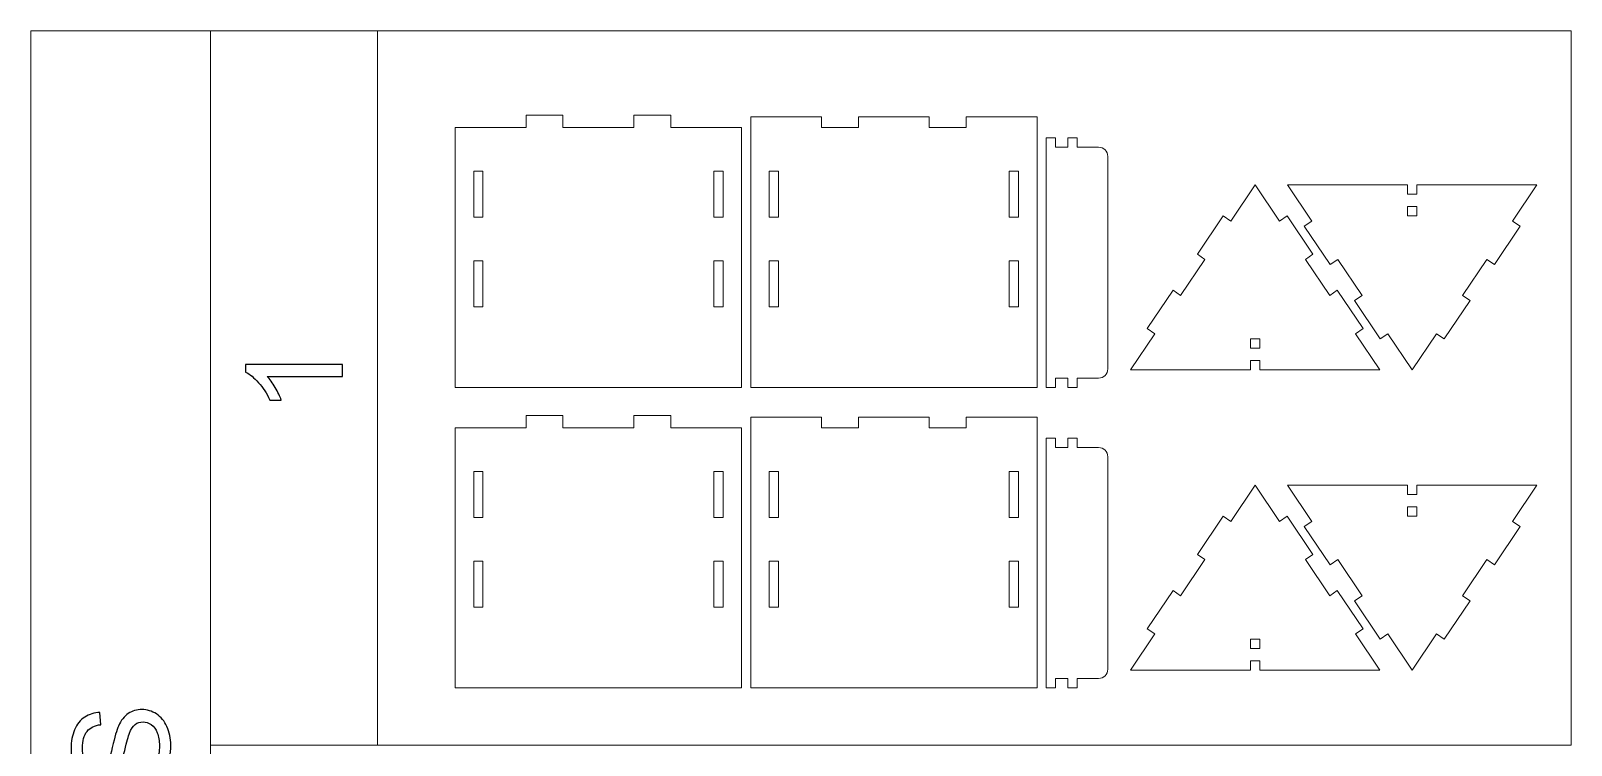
# Model space of a CAD drawing. Header units: millimetres. Extents: x -1108 to 1108, y -396 to 396.
# Drawn here: x -552 to -51, y 14 to 246 of the extents above; entities that cross this region are included whole.
import ezdxf

# ---------------------------------------------------------------- set-up
doc = ezdxf.new("R2010")
doc.units = ezdxf.units.MM
doc.header["$MEASUREMENT"] = 0
doc.layers.add('Camada 1', color=7, linetype='Continuous')

msp = doc.modelspace()

# ---------------------------------------------------------------- linework, layer by layer
at = {"layer": 'Camada 1', "color": 142, "lineweight": 20}
for points in [[(-551.6017, -367.4546), (-493.1805, -367.4546), (-493.1805, 245.5324), (-551.6017, 245.5324), (-551.6017, -367.4546)], [(-493.1804, 13.5458), (-438.9938, 13.5458), (-438.9938, 245.5324), (-493.1804, 245.5324), (-493.1804, 13.5458)], [(-438.9938, 13.5458), (-51.2204, 13.5458), (-51.2204, 245.5324), (-438.9938, 245.5324), (-438.9938, 13.5458)]]:
    msp.add_lwpolyline(points, close=True, dxfattribs=at)
at = {"layer": 'Camada 1', "color": 250, "lineweight": 20}
for points, knots in [([(-413.7377, 129.7375), (-413.7377, 129.7375), (-320.7377, 129.7375), (-320.7377, 129.7375), (-320.7377, 129.7375), (-320.7377, 129.7375), (-320.7377, 214.1271), (-320.7377, 214.1271), (-320.7377, 214.1271), (-320.7377, 214.1271), (-343.7377, 214.1271), (-343.7377, 214.1271), (-343.7377, 214.1271), (-343.7377, 214.1271), (-343.7377, 218.1271), (-343.7377, 218.1271), (-343.7377, 218.1271), (-343.7377, 218.1271), (-355.7377, 218.1271), (-355.7377, 218.1271), (-355.7377, 218.1271), (-355.7377, 218.1271), (-355.7377, 214.1271), (-355.7377, 214.1271), (-355.7377, 214.1271), (-355.7377, 214.1271), (-378.7377, 214.1271), (-378.7377, 214.1271), (-378.7377, 214.1271), (-378.7377, 214.1271), (-378.7377, 218.1271), (-378.7377, 218.1271), (-378.7377, 218.1271), (-378.7377, 218.1271), (-390.7377, 218.1271), (-390.7377, 218.1271), (-390.7377, 218.1271), (-390.7377, 218.1271), (-390.7377, 214.1271), (-390.7377, 214.1271), (-390.7377, 214.1271), (-390.7377, 214.1271), (-413.7377, 214.1271), (-413.7377, 214.1271), (-413.7377, 214.1271), (-413.7377, 214.1271), (-413.7377, 129.7375), (-413.7377, 129.7375)], [0, 0, 0, 0, 0.07692308, 0.07692308, 0.07692308, 0.07692308, 0.15384615, 0.15384615, 0.15384615, 0.15384615, 0.23076923, 0.23076923, 0.23076923, 0.23076923, 0.30769231, 0.30769231, 0.30769231, 0.30769231, 0.38461538, 0.38461538, 0.38461538, 0.38461538, 0.46153846, 0.46153846, 0.46153846, 0.46153846, 0.53846154, 0.53846154, 0.53846154, 0.53846154, 0.61538462, 0.61538462, 0.61538462, 0.61538462, 0.69230769, 0.69230769, 0.69230769, 0.69230769, 0.76923077, 0.76923077, 0.76923077, 0.76923077, 0.84615385, 0.84615385, 0.84615385, 0.84615385, 1, 1, 1, 1]), ([(-282.7377, 214.123), (-282.7377, 214.123), (-294.7377, 214.123), (-294.7377, 214.123), (-294.7377, 214.123), (-294.7377, 214.123), (-294.7377, 217.6271), (-294.7377, 217.6271), (-294.7377, 217.6271), (-294.7377, 217.6271), (-317.7377, 217.6271), (-317.7377, 217.6271), (-317.7377, 217.6271), (-317.7377, 217.6271), (-317.7377, 129.7375), (-317.7377, 129.7375), (-317.7377, 129.7375), (-317.7377, 129.7375), (-224.7377, 129.7375), (-224.7377, 129.7375), (-224.7377, 129.7375), (-224.7377, 129.7375), (-224.7377, 217.6271), (-224.7377, 217.6271), (-224.7377, 217.6271), (-224.7377, 217.6271), (-247.7377, 217.6271), (-247.7377, 217.6271), (-247.7377, 217.6271), (-247.7377, 217.6271), (-247.7377, 214.123), (-247.7377, 214.123), (-247.7377, 214.123), (-247.7377, 214.123), (-259.7377, 214.123), (-259.7377, 214.123), (-259.7377, 214.123), (-259.7377, 214.123), (-259.7377, 217.6271), (-259.7377, 217.6271), (-259.7377, 217.6271), (-259.7377, 217.6271), (-282.7377, 217.6271), (-282.7377, 217.6271), (-282.7377, 217.6271), (-282.7377, 217.6271), (-282.7377, 214.123), (-282.7377, 214.123)], [0, 0, 0, 0, 0.07692308, 0.07692308, 0.07692308, 0.07692308, 0.15384615, 0.15384615, 0.15384615, 0.15384615, 0.23076923, 0.23076923, 0.23076923, 0.23076923, 0.30769231, 0.30769231, 0.30769231, 0.30769231, 0.38461538, 0.38461538, 0.38461538, 0.38461538, 0.46153846, 0.46153846, 0.46153846, 0.46153846, 0.53846154, 0.53846154, 0.53846154, 0.53846154, 0.61538462, 0.61538462, 0.61538462, 0.61538462, 0.69230769, 0.69230769, 0.69230769, 0.69230769, 0.76923077, 0.76923077, 0.76923077, 0.76923077, 0.84615385, 0.84615385, 0.84615385, 0.84615385, 1, 1, 1, 1]), ([(-221.7377, 210.7374), (-221.7377, 210.7374), (-221.7377, 129.7375), (-221.7377, 129.7375), (-221.7377, 129.7375), (-221.7377, 129.7375), (-218.7377, 129.7375), (-218.7377, 129.7375), (-218.7377, 129.7375), (-218.7377, 129.7375), (-218.7377, 132.7375), (-218.7377, 132.7375), (-218.7377, 132.7375), (-218.7377, 132.7375), (-214.7377, 132.7375), (-214.7377, 132.7375), (-214.7377, 132.7375), (-214.7377, 132.7375), (-214.7377, 129.7375), (-214.7377, 129.7375), (-214.7377, 129.7375), (-214.7377, 129.7375), (-211.7377, 129.7375), (-211.7377, 129.7375), (-211.7377, 129.7375), (-211.7377, 129.7375), (-211.7377, 132.7375), (-211.7377, 132.7375), (-211.7377, 132.7375), (-211.7377, 132.7375), (-204.7377, 132.7375), (-204.7377, 132.7375), (-204.7377, 132.7375), (-203.0809, 132.7375), (-201.7377, 134.0806), (-201.7377, 135.7375), (-201.7377, 135.7375), (-201.7377, 135.7375), (-201.7377, 204.7374), (-201.7377, 204.7374), (-201.7377, 204.7374), (-201.7377, 205.533), (-202.0538, 206.2961), (-202.6164, 206.8587), (-202.6164, 206.8587), (-203.179, 207.4213), (-203.9421, 207.7374), (-204.7377, 207.7374), (-204.7377, 207.7374), (-204.7377, 207.7374), (-211.7377, 207.7374), (-211.7377, 207.7374), (-211.7377, 207.7374), (-211.7377, 207.7374), (-211.7377, 210.7374), (-211.7377, 210.7374), (-211.7377, 210.7374), (-211.7377, 210.7374), (-214.7377, 210.7374), (-214.7377, 210.7374), (-214.7377, 210.7374), (-214.7377, 210.7374), (-214.7377, 207.7374), (-214.7377, 207.7374), (-214.7377, 207.7374), (-214.7377, 207.7374), (-218.7377, 207.7374), (-218.7377, 207.7374), (-218.7377, 207.7374), (-218.7377, 207.7374), (-218.7377, 210.7374), (-218.7377, 210.7374), (-218.7377, 210.7374), (-218.7377, 210.7374), (-221.7377, 210.7374), (-221.7377, 210.7374)], [0, 0, 0, 0, 0.05, 0.05, 0.05, 0.05, 0.1, 0.1, 0.1, 0.1, 0.15, 0.15, 0.15, 0.15, 0.2, 0.2, 0.2, 0.2, 0.25, 0.25, 0.25, 0.25, 0.3, 0.3, 0.3, 0.3, 0.35, 0.35, 0.35, 0.35, 0.4, 0.4, 0.4, 0.4, 0.45, 0.45, 0.45, 0.45, 0.5, 0.5, 0.5, 0.5, 0.55, 0.55, 0.55, 0.55, 0.6, 0.6, 0.6, 0.6, 0.65, 0.65, 0.65, 0.65, 0.7, 0.7, 0.7, 0.7, 0.75, 0.75, 0.75, 0.75, 0.8, 0.8, 0.8, 0.8, 0.85, 0.85, 0.85, 0.85, 0.9, 0.9, 0.9, 0.9, 1, 1, 1, 1]), ([(-404.7377, 184.9972), (-404.7377, 184.9972), (-407.7377, 184.9972), (-407.7377, 184.9972), (-407.7377, 184.9972), (-407.7377, 184.9972), (-407.7377, 199.9972), (-407.7377, 199.9972), (-407.7377, 199.9972), (-407.7377, 199.9972), (-404.7377, 199.9972), (-404.7377, 199.9972), (-404.7377, 199.9972), (-404.7377, 199.9972), (-404.7377, 184.9972), (-404.7377, 184.9972)], [0, 0, 0, 0, 0.2, 0.2, 0.2, 0.2, 0.4, 0.4, 0.4, 0.4, 0.6, 0.6, 0.6, 0.6, 1, 1, 1, 1]), ([(-329.7377, 184.9972), (-329.7377, 184.9972), (-329.7377, 199.9972), (-329.7377, 199.9972), (-329.7377, 199.9972), (-329.7377, 199.9972), (-326.7377, 199.9972), (-326.7377, 199.9972), (-326.7377, 199.9972), (-326.7377, 199.9972), (-326.7377, 184.9972), (-326.7377, 184.9972), (-326.7377, 184.9972), (-326.7377, 184.9972), (-329.7377, 184.9972), (-329.7377, 184.9972)], [0, 0, 0, 0, 0.2, 0.2, 0.2, 0.2, 0.4, 0.4, 0.4, 0.4, 0.6, 0.6, 0.6, 0.6, 1, 1, 1, 1]), ([(-308.7377, 199.9972), (-308.7377, 199.9972), (-308.7377, 184.9972), (-308.7377, 184.9972), (-308.7377, 184.9972), (-308.7377, 184.9972), (-311.7377, 184.9972), (-311.7377, 184.9972), (-311.7377, 184.9972), (-311.7377, 184.9972), (-311.7377, 199.9972), (-311.7377, 199.9972), (-311.7377, 199.9972), (-311.7377, 199.9972), (-308.7377, 199.9972), (-308.7377, 199.9972)], [0, 0, 0, 0, 0.2, 0.2, 0.2, 0.2, 0.4, 0.4, 0.4, 0.4, 0.6, 0.6, 0.6, 0.6, 1, 1, 1, 1]), ([(-233.7377, 184.9972), (-233.7377, 184.9972), (-233.7377, 199.9972), (-233.7377, 199.9972), (-233.7377, 199.9972), (-233.7377, 199.9972), (-230.7377, 199.9972), (-230.7377, 199.9972), (-230.7377, 199.9972), (-230.7377, 199.9972), (-230.7377, 184.9972), (-230.7377, 184.9972), (-230.7377, 184.9972), (-230.7377, 184.9972), (-233.7377, 184.9972), (-233.7377, 184.9972)], [0, 0, 0, 0, 0.2, 0.2, 0.2, 0.2, 0.4, 0.4, 0.4, 0.4, 0.6, 0.6, 0.6, 0.6, 1, 1, 1, 1]), ([(-118.7966, 148.8556), (-118.7966, 148.8556), (-127.1887, 161.2883), (-127.1887, 161.2883), (-127.1887, 161.2883), (-127.1887, 161.2883), (-129.6753, 159.6098), (-129.6753, 159.6098), (-129.6753, 159.6098), (-129.6753, 159.6098), (-137.5805, 171.3214), (-137.5805, 171.3214), (-137.5805, 171.3214), (-137.5805, 171.3214), (-135.094, 172.9998), (-135.094, 172.9998), (-135.094, 172.9998), (-135.094, 172.9998), (-143.4861, 185.4325), (-143.4861, 185.4325), (-143.4861, 185.4325), (-143.4861, 185.4325), (-145.9726, 183.7541), (-145.9726, 183.7541), (-145.9726, 183.7541), (-145.9726, 183.7541), (-153.8778, 195.4656), (-153.8778, 195.4656), (-153.8778, 195.4656), (-153.8778, 195.4656), (-161.7831, 183.7541), (-161.7831, 183.7541), (-161.7831, 183.7541), (-161.7831, 183.7541), (-164.2696, 185.4325), (-164.2696, 185.4325), (-164.2696, 185.4325), (-164.2696, 185.4325), (-172.6617, 172.9998), (-172.6617, 172.9998), (-172.6617, 172.9998), (-172.6617, 172.9998), (-170.1752, 171.3214), (-170.1752, 171.3214), (-170.1752, 171.3214), (-170.1752, 171.3214), (-178.0804, 159.6098), (-178.0804, 159.6098), (-178.0804, 159.6098), (-178.0804, 159.6098), (-180.567, 161.2883), (-180.567, 161.2883), (-180.567, 161.2883), (-180.567, 161.2883), (-188.9591, 148.8556), (-188.9591, 148.8556), (-188.9591, 148.8556), (-188.9591, 148.8556), (-186.4725, 147.1772), (-186.4725, 147.1772), (-186.4725, 147.1772), (-186.4725, 147.1772), (-194.3778, 135.4657), (-194.3778, 135.4657), (-194.3778, 135.4657), (-194.3778, 135.4657), (-155.3778, 135.4657), (-155.3778, 135.4657), (-155.3778, 135.4657), (-155.3778, 135.4657), (-155.3778, 138.4657), (-155.3778, 138.4657), (-155.3778, 138.4657), (-155.3778, 138.4657), (-152.3779, 138.4657), (-152.3779, 138.4657), (-152.3779, 138.4657), (-152.3779, 138.4657), (-152.3779, 135.4657), (-152.3779, 135.4657), (-152.3779, 135.4657), (-152.3779, 135.4657), (-113.3779, 135.4657), (-113.3779, 135.4657), (-113.3779, 135.4657), (-113.3779, 135.4657), (-121.2832, 147.1772), (-121.2832, 147.1772), (-121.2832, 147.1772), (-121.2832, 147.1772), (-118.7966, 148.8556), (-118.7966, 148.8556)], [0, 0, 0, 0, 0.04166667, 0.04166667, 0.04166667, 0.04166667, 0.08333333, 0.08333333, 0.08333333, 0.08333333, 0.125, 0.125, 0.125, 0.125, 0.16666667, 0.16666667, 0.16666667, 0.16666667, 0.20833333, 0.20833333, 0.20833333, 0.20833333, 0.25, 0.25, 0.25, 0.25, 0.29166667, 0.29166667, 0.29166667, 0.29166667, 0.33333333, 0.33333333, 0.33333333, 0.33333333, 0.375, 0.375, 0.375, 0.375, 0.41666667, 0.41666667, 0.41666667, 0.41666667, 0.45833333, 0.45833333, 0.45833333, 0.45833333, 0.5, 0.5, 0.5, 0.5, 0.54166667, 0.54166667, 0.54166667, 0.54166667, 0.58333333, 0.58333333, 0.58333333, 0.58333333, 0.625, 0.625, 0.625, 0.625, 0.66666667, 0.66666667, 0.66666667, 0.66666667, 0.70833333, 0.70833333, 0.70833333, 0.70833333, 0.75, 0.75, 0.75, 0.75, 0.79166667, 0.79166667, 0.79166667, 0.79166667, 0.83333333, 0.83333333, 0.83333333, 0.83333333, 0.875, 0.875, 0.875, 0.875, 0.91666667, 0.91666667, 0.91666667, 0.91666667, 1, 1, 1, 1]), ([(-137.9312, 182.0756), (-137.9312, 182.0756), (-129.5391, 169.6429), (-129.5391, 169.6429), (-129.5391, 169.6429), (-129.5391, 169.6429), (-127.0525, 171.3214), (-127.0525, 171.3214), (-127.0525, 171.3214), (-127.0525, 171.3214), (-119.1473, 159.6098), (-119.1473, 159.6098), (-119.1473, 159.6098), (-119.1473, 159.6098), (-121.6338, 157.9314), (-121.6338, 157.9314), (-121.6338, 157.9314), (-121.6338, 157.9314), (-113.2417, 145.4987), (-113.2417, 145.4987), (-113.2417, 145.4987), (-113.2417, 145.4987), (-110.7552, 147.1771), (-110.7552, 147.1771), (-110.7552, 147.1771), (-110.7552, 147.1771), (-102.85, 135.4656), (-102.85, 135.4656), (-102.85, 135.4656), (-102.85, 135.4656), (-94.9447, 147.1771), (-94.9447, 147.1771), (-94.9447, 147.1771), (-94.9447, 147.1771), (-92.4582, 145.4987), (-92.4582, 145.4987), (-92.4582, 145.4987), (-92.4582, 145.4987), (-84.0661, 157.9314), (-84.0661, 157.9314), (-84.0661, 157.9314), (-84.0661, 157.9314), (-86.5526, 159.6098), (-86.5526, 159.6098), (-86.5526, 159.6098), (-86.5526, 159.6098), (-78.6474, 171.3214), (-78.6474, 171.3214), (-78.6474, 171.3214), (-78.6474, 171.3214), (-76.1608, 169.6429), (-76.1608, 169.6429), (-76.1608, 169.6429), (-76.1608, 169.6429), (-67.7687, 182.0756), (-67.7687, 182.0756), (-67.7687, 182.0756), (-67.7687, 182.0756), (-70.2553, 183.754), (-70.2553, 183.754), (-70.2553, 183.754), (-70.2553, 183.754), (-62.35, 195.4655), (-62.35, 195.4655), (-62.35, 195.4655), (-62.35, 195.4655), (-101.35, 195.4655), (-101.35, 195.4655), (-101.35, 195.4655), (-101.35, 195.4655), (-101.35, 192.4655), (-101.35, 192.4655), (-101.35, 192.4655), (-101.35, 192.4655), (-104.3499, 192.4655), (-104.3499, 192.4655), (-104.3499, 192.4655), (-104.3499, 192.4655), (-104.3499, 195.4655), (-104.3499, 195.4655), (-104.3499, 195.4655), (-104.3499, 195.4655), (-143.3499, 195.4655), (-143.3499, 195.4655), (-143.3499, 195.4655), (-143.3499, 195.4655), (-135.4446, 183.754), (-135.4446, 183.754), (-135.4446, 183.754), (-135.4446, 183.754), (-137.9312, 182.0756), (-137.9312, 182.0756)], [0, 0, 0, 0, 0.04166667, 0.04166667, 0.04166667, 0.04166667, 0.08333333, 0.08333333, 0.08333333, 0.08333333, 0.125, 0.125, 0.125, 0.125, 0.16666667, 0.16666667, 0.16666667, 0.16666667, 0.20833333, 0.20833333, 0.20833333, 0.20833333, 0.25, 0.25, 0.25, 0.25, 0.29166667, 0.29166667, 0.29166667, 0.29166667, 0.33333333, 0.33333333, 0.33333333, 0.33333333, 0.375, 0.375, 0.375, 0.375, 0.41666667, 0.41666667, 0.41666667, 0.41666667, 0.45833333, 0.45833333, 0.45833333, 0.45833333, 0.5, 0.5, 0.5, 0.5, 0.54166667, 0.54166667, 0.54166667, 0.54166667, 0.58333333, 0.58333333, 0.58333333, 0.58333333, 0.625, 0.625, 0.625, 0.625, 0.66666667, 0.66666667, 0.66666667, 0.66666667, 0.70833333, 0.70833333, 0.70833333, 0.70833333, 0.75, 0.75, 0.75, 0.75, 0.79166667, 0.79166667, 0.79166667, 0.79166667, 0.83333333, 0.83333333, 0.83333333, 0.83333333, 0.875, 0.875, 0.875, 0.875, 0.91666667, 0.91666667, 0.91666667, 0.91666667, 1, 1, 1, 1]), ([(-104.3499, 185.4655), (-104.3499, 185.4655), (-104.3499, 188.4655), (-104.3499, 188.4655), (-104.3499, 188.4655), (-104.3499, 188.4655), (-101.35, 188.4655), (-101.35, 188.4655), (-101.35, 188.4655), (-101.35, 188.4655), (-101.35, 185.4655), (-101.35, 185.4655), (-101.35, 185.4655), (-101.35, 185.4655), (-104.3499, 185.4655), (-104.3499, 185.4655)], [0, 0, 0, 0, 0.2, 0.2, 0.2, 0.2, 0.4, 0.4, 0.4, 0.4, 0.6, 0.6, 0.6, 0.6, 1, 1, 1, 1]), ([(-404.7377, 170.8674), (-404.7377, 170.8674), (-404.7377, 155.8674), (-404.7377, 155.8674), (-404.7377, 155.8674), (-404.7377, 155.8674), (-407.7377, 155.8674), (-407.7377, 155.8674), (-407.7377, 155.8674), (-407.7377, 155.8674), (-407.7377, 170.8674), (-407.7377, 170.8674), (-407.7377, 170.8674), (-407.7377, 170.8674), (-404.7377, 170.8674), (-404.7377, 170.8674)], [0, 0, 0, 0, 0.2, 0.2, 0.2, 0.2, 0.4, 0.4, 0.4, 0.4, 0.6, 0.6, 0.6, 0.6, 1, 1, 1, 1]), ([(-329.7377, 155.8674), (-329.7377, 155.8674), (-329.7377, 170.8674), (-329.7377, 170.8674), (-329.7377, 170.8674), (-329.7377, 170.8674), (-326.7377, 170.8674), (-326.7377, 170.8674), (-326.7377, 170.8674), (-326.7377, 170.8674), (-326.7377, 155.8674), (-326.7377, 155.8674), (-326.7377, 155.8674), (-326.7377, 155.8674), (-329.7377, 155.8674), (-329.7377, 155.8674)], [0, 0, 0, 0, 0.2, 0.2, 0.2, 0.2, 0.4, 0.4, 0.4, 0.4, 0.6, 0.6, 0.6, 0.6, 1, 1, 1, 1]), ([(-308.7377, 170.8674), (-308.7377, 170.8674), (-308.7377, 155.8674), (-308.7377, 155.8674), (-308.7377, 155.8674), (-308.7377, 155.8674), (-311.7377, 155.8674), (-311.7377, 155.8674), (-311.7377, 155.8674), (-311.7377, 155.8674), (-311.7377, 170.8674), (-311.7377, 170.8674), (-311.7377, 170.8674), (-311.7377, 170.8674), (-308.7377, 170.8674), (-308.7377, 170.8674)], [0, 0, 0, 0, 0.2, 0.2, 0.2, 0.2, 0.4, 0.4, 0.4, 0.4, 0.6, 0.6, 0.6, 0.6, 1, 1, 1, 1]), ([(-233.7377, 170.8674), (-233.7377, 170.8674), (-230.7377, 170.8674), (-230.7377, 170.8674), (-230.7377, 170.8674), (-230.7377, 170.8674), (-230.7377, 155.8674), (-230.7377, 155.8674), (-230.7377, 155.8674), (-230.7377, 155.8674), (-233.7377, 155.8674), (-233.7377, 155.8674), (-233.7377, 155.8674), (-233.7377, 155.8674), (-233.7377, 170.8674), (-233.7377, 170.8674)], [0, 0, 0, 0, 0.2, 0.2, 0.2, 0.2, 0.4, 0.4, 0.4, 0.4, 0.6, 0.6, 0.6, 0.6, 1, 1, 1, 1]), ([(-152.3779, 145.4657), (-152.3779, 145.4657), (-152.3779, 142.4657), (-152.3779, 142.4657), (-152.3779, 142.4657), (-152.3779, 142.4657), (-155.3778, 142.4657), (-155.3778, 142.4657), (-155.3778, 142.4657), (-155.3778, 142.4657), (-155.3778, 145.4657), (-155.3778, 145.4657), (-155.3778, 145.4657), (-155.3778, 145.4657), (-152.3779, 145.4657), (-152.3779, 145.4657)], [0, 0, 0, 0, 0.2, 0.2, 0.2, 0.2, 0.4, 0.4, 0.4, 0.4, 0.6, 0.6, 0.6, 0.6, 1, 1, 1, 1]), ([(-413.7377, 32.2168), (-413.7377, 32.2168), (-320.7377, 32.2168), (-320.7377, 32.2168), (-320.7377, 32.2168), (-320.7377, 32.2168), (-320.7377, 116.6064), (-320.7377, 116.6064), (-320.7377, 116.6064), (-320.7377, 116.6064), (-343.7377, 116.6064), (-343.7377, 116.6064), (-343.7377, 116.6064), (-343.7377, 116.6064), (-343.7377, 120.6064), (-343.7377, 120.6064), (-343.7377, 120.6064), (-343.7377, 120.6064), (-355.7377, 120.6064), (-355.7377, 120.6064), (-355.7377, 120.6064), (-355.7377, 120.6064), (-355.7377, 116.6064), (-355.7377, 116.6064), (-355.7377, 116.6064), (-355.7377, 116.6064), (-378.7377, 116.6064), (-378.7377, 116.6064), (-378.7377, 116.6064), (-378.7377, 116.6064), (-378.7377, 120.6064), (-378.7377, 120.6064), (-378.7377, 120.6064), (-378.7377, 120.6064), (-390.7377, 120.6064), (-390.7377, 120.6064), (-390.7377, 120.6064), (-390.7377, 120.6064), (-390.7377, 116.6064), (-390.7377, 116.6064), (-390.7377, 116.6064), (-390.7377, 116.6064), (-413.7377, 116.6064), (-413.7377, 116.6064), (-413.7377, 116.6064), (-413.7377, 116.6064), (-413.7377, 32.2168), (-413.7377, 32.2168)], [0, 0, 0, 0, 0.07692308, 0.07692308, 0.07692308, 0.07692308, 0.15384615, 0.15384615, 0.15384615, 0.15384615, 0.23076923, 0.23076923, 0.23076923, 0.23076923, 0.30769231, 0.30769231, 0.30769231, 0.30769231, 0.38461538, 0.38461538, 0.38461538, 0.38461538, 0.46153846, 0.46153846, 0.46153846, 0.46153846, 0.53846154, 0.53846154, 0.53846154, 0.53846154, 0.61538462, 0.61538462, 0.61538462, 0.61538462, 0.69230769, 0.69230769, 0.69230769, 0.69230769, 0.76923077, 0.76923077, 0.76923077, 0.76923077, 0.84615385, 0.84615385, 0.84615385, 0.84615385, 1, 1, 1, 1]), ([(-282.7377, 116.6023), (-282.7377, 116.6023), (-294.7377, 116.6023), (-294.7377, 116.6023), (-294.7377, 116.6023), (-294.7377, 116.6023), (-294.7377, 120.1064), (-294.7377, 120.1064), (-294.7377, 120.1064), (-294.7377, 120.1064), (-317.7377, 120.1064), (-317.7377, 120.1064), (-317.7377, 120.1064), (-317.7377, 120.1064), (-317.7377, 32.2168), (-317.7377, 32.2168), (-317.7377, 32.2168), (-317.7377, 32.2168), (-224.7377, 32.2168), (-224.7377, 32.2168), (-224.7377, 32.2168), (-224.7377, 32.2168), (-224.7377, 120.1064), (-224.7377, 120.1064), (-224.7377, 120.1064), (-224.7377, 120.1064), (-247.7377, 120.1064), (-247.7377, 120.1064), (-247.7377, 120.1064), (-247.7377, 120.1064), (-247.7377, 116.6023), (-247.7377, 116.6023), (-247.7377, 116.6023), (-247.7377, 116.6023), (-259.7377, 116.6023), (-259.7377, 116.6023), (-259.7377, 116.6023), (-259.7377, 116.6023), (-259.7377, 120.1064), (-259.7377, 120.1064), (-259.7377, 120.1064), (-259.7377, 120.1064), (-282.7377, 120.1064), (-282.7377, 120.1064), (-282.7377, 120.1064), (-282.7377, 120.1064), (-282.7377, 116.6023), (-282.7377, 116.6023)], [0, 0, 0, 0, 0.07692308, 0.07692308, 0.07692308, 0.07692308, 0.15384615, 0.15384615, 0.15384615, 0.15384615, 0.23076923, 0.23076923, 0.23076923, 0.23076923, 0.30769231, 0.30769231, 0.30769231, 0.30769231, 0.38461538, 0.38461538, 0.38461538, 0.38461538, 0.46153846, 0.46153846, 0.46153846, 0.46153846, 0.53846154, 0.53846154, 0.53846154, 0.53846154, 0.61538462, 0.61538462, 0.61538462, 0.61538462, 0.69230769, 0.69230769, 0.69230769, 0.69230769, 0.76923077, 0.76923077, 0.76923077, 0.76923077, 0.84615385, 0.84615385, 0.84615385, 0.84615385, 1, 1, 1, 1]), ([(-221.7377, 113.2167), (-221.7377, 113.2167), (-221.7377, 32.2168), (-221.7377, 32.2168), (-221.7377, 32.2168), (-221.7377, 32.2168), (-218.7377, 32.2168), (-218.7377, 32.2168), (-218.7377, 32.2168), (-218.7377, 32.2168), (-218.7377, 35.2168), (-218.7377, 35.2168), (-218.7377, 35.2168), (-218.7377, 35.2168), (-214.7377, 35.2168), (-214.7377, 35.2168), (-214.7377, 35.2168), (-214.7377, 35.2168), (-214.7377, 32.2168), (-214.7377, 32.2168), (-214.7377, 32.2168), (-214.7377, 32.2168), (-211.7377, 32.2168), (-211.7377, 32.2168), (-211.7377, 32.2168), (-211.7377, 32.2168), (-211.7377, 35.2168), (-211.7377, 35.2168), (-211.7377, 35.2168), (-211.7377, 35.2168), (-204.7377, 35.2168), (-204.7377, 35.2168), (-204.7377, 35.2168), (-203.0809, 35.2168), (-201.7377, 36.5599), (-201.7377, 38.2168), (-201.7377, 38.2168), (-201.7377, 38.2168), (-201.7377, 107.2167), (-201.7377, 107.2167), (-201.7377, 107.2167), (-201.7377, 108.0123), (-202.0538, 108.7754), (-202.6164, 109.338), (-202.6164, 109.338), (-203.179, 109.9006), (-203.9421, 110.2167), (-204.7377, 110.2167), (-204.7377, 110.2167), (-204.7377, 110.2167), (-211.7377, 110.2167), (-211.7377, 110.2167), (-211.7377, 110.2167), (-211.7377, 110.2167), (-211.7377, 113.2167), (-211.7377, 113.2167), (-211.7377, 113.2167), (-211.7377, 113.2167), (-214.7377, 113.2167), (-214.7377, 113.2167), (-214.7377, 113.2167), (-214.7377, 113.2167), (-214.7377, 110.2167), (-214.7377, 110.2167), (-214.7377, 110.2167), (-214.7377, 110.2167), (-218.7377, 110.2167), (-218.7377, 110.2167), (-218.7377, 110.2167), (-218.7377, 110.2167), (-218.7377, 113.2167), (-218.7377, 113.2167), (-218.7377, 113.2167), (-218.7377, 113.2167), (-221.7377, 113.2167), (-221.7377, 113.2167)], [0, 0, 0, 0, 0.05, 0.05, 0.05, 0.05, 0.1, 0.1, 0.1, 0.1, 0.15, 0.15, 0.15, 0.15, 0.2, 0.2, 0.2, 0.2, 0.25, 0.25, 0.25, 0.25, 0.3, 0.3, 0.3, 0.3, 0.35, 0.35, 0.35, 0.35, 0.4, 0.4, 0.4, 0.4, 0.45, 0.45, 0.45, 0.45, 0.5, 0.5, 0.5, 0.5, 0.55, 0.55, 0.55, 0.55, 0.6, 0.6, 0.6, 0.6, 0.65, 0.65, 0.65, 0.65, 0.7, 0.7, 0.7, 0.7, 0.75, 0.75, 0.75, 0.75, 0.8, 0.8, 0.8, 0.8, 0.85, 0.85, 0.85, 0.85, 0.9, 0.9, 0.9, 0.9, 1, 1, 1, 1]), ([(-404.7377, 87.4765), (-404.7377, 87.4765), (-407.7377, 87.4765), (-407.7377, 87.4765), (-407.7377, 87.4765), (-407.7377, 87.4765), (-407.7377, 102.4765), (-407.7377, 102.4765), (-407.7377, 102.4765), (-407.7377, 102.4765), (-404.7377, 102.4765), (-404.7377, 102.4765), (-404.7377, 102.4765), (-404.7377, 102.4765), (-404.7377, 87.4765), (-404.7377, 87.4765)], [0, 0, 0, 0, 0.2, 0.2, 0.2, 0.2, 0.4, 0.4, 0.4, 0.4, 0.6, 0.6, 0.6, 0.6, 1, 1, 1, 1]), ([(-329.7377, 87.4765), (-329.7377, 87.4765), (-329.7377, 102.4765), (-329.7377, 102.4765), (-329.7377, 102.4765), (-329.7377, 102.4765), (-326.7377, 102.4765), (-326.7377, 102.4765), (-326.7377, 102.4765), (-326.7377, 102.4765), (-326.7377, 87.4765), (-326.7377, 87.4765), (-326.7377, 87.4765), (-326.7377, 87.4765), (-329.7377, 87.4765), (-329.7377, 87.4765)], [0, 0, 0, 0, 0.2, 0.2, 0.2, 0.2, 0.4, 0.4, 0.4, 0.4, 0.6, 0.6, 0.6, 0.6, 1, 1, 1, 1]), ([(-308.7377, 102.4765), (-308.7377, 102.4765), (-308.7377, 87.4765), (-308.7377, 87.4765), (-308.7377, 87.4765), (-308.7377, 87.4765), (-311.7377, 87.4765), (-311.7377, 87.4765), (-311.7377, 87.4765), (-311.7377, 87.4765), (-311.7377, 102.4765), (-311.7377, 102.4765), (-311.7377, 102.4765), (-311.7377, 102.4765), (-308.7377, 102.4765), (-308.7377, 102.4765)], [0, 0, 0, 0, 0.2, 0.2, 0.2, 0.2, 0.4, 0.4, 0.4, 0.4, 0.6, 0.6, 0.6, 0.6, 1, 1, 1, 1]), ([(-233.7377, 87.4765), (-233.7377, 87.4765), (-233.7377, 102.4765), (-233.7377, 102.4765), (-233.7377, 102.4765), (-233.7377, 102.4765), (-230.7377, 102.4765), (-230.7377, 102.4765), (-230.7377, 102.4765), (-230.7377, 102.4765), (-230.7377, 87.4765), (-230.7377, 87.4765), (-230.7377, 87.4765), (-230.7377, 87.4765), (-233.7377, 87.4765), (-233.7377, 87.4765)], [0, 0, 0, 0, 0.2, 0.2, 0.2, 0.2, 0.4, 0.4, 0.4, 0.4, 0.6, 0.6, 0.6, 0.6, 1, 1, 1, 1]), ([(-118.7966, 51.3349), (-118.7966, 51.3349), (-127.1887, 63.7676), (-127.1887, 63.7676), (-127.1887, 63.7676), (-127.1887, 63.7676), (-129.6753, 62.0891), (-129.6753, 62.0891), (-129.6753, 62.0891), (-129.6753, 62.0891), (-137.5805, 73.8007), (-137.5805, 73.8007), (-137.5805, 73.8007), (-137.5805, 73.8007), (-135.094, 75.4791), (-135.094, 75.4791), (-135.094, 75.4791), (-135.094, 75.4791), (-143.4861, 87.9118), (-143.4861, 87.9118), (-143.4861, 87.9118), (-143.4861, 87.9118), (-145.9726, 86.2334), (-145.9726, 86.2334), (-145.9726, 86.2334), (-145.9726, 86.2334), (-153.8778, 97.9449), (-153.8778, 97.9449), (-153.8778, 97.9449), (-153.8778, 97.9449), (-161.7831, 86.2334), (-161.7831, 86.2334), (-161.7831, 86.2334), (-161.7831, 86.2334), (-164.2696, 87.9118), (-164.2696, 87.9118), (-164.2696, 87.9118), (-164.2696, 87.9118), (-172.6617, 75.4791), (-172.6617, 75.4791), (-172.6617, 75.4791), (-172.6617, 75.4791), (-170.1752, 73.8007), (-170.1752, 73.8007), (-170.1752, 73.8007), (-170.1752, 73.8007), (-178.0804, 62.0891), (-178.0804, 62.0891), (-178.0804, 62.0891), (-178.0804, 62.0891), (-180.567, 63.7676), (-180.567, 63.7676), (-180.567, 63.7676), (-180.567, 63.7676), (-188.9591, 51.3349), (-188.9591, 51.3349), (-188.9591, 51.3349), (-188.9591, 51.3349), (-186.4725, 49.6565), (-186.4725, 49.6565), (-186.4725, 49.6565), (-186.4725, 49.6565), (-194.3778, 37.945), (-194.3778, 37.945), (-194.3778, 37.945), (-194.3778, 37.945), (-155.3778, 37.945), (-155.3778, 37.945), (-155.3778, 37.945), (-155.3778, 37.945), (-155.3778, 40.945), (-155.3778, 40.945), (-155.3778, 40.945), (-155.3778, 40.945), (-152.3779, 40.945), (-152.3779, 40.945), (-152.3779, 40.945), (-152.3779, 40.945), (-152.3779, 37.945), (-152.3779, 37.945), (-152.3779, 37.945), (-152.3779, 37.945), (-113.3779, 37.945), (-113.3779, 37.945), (-113.3779, 37.945), (-113.3779, 37.945), (-121.2832, 49.6565), (-121.2832, 49.6565), (-121.2832, 49.6565), (-121.2832, 49.6565), (-118.7966, 51.3349), (-118.7966, 51.3349)], [0, 0, 0, 0, 0.04166667, 0.04166667, 0.04166667, 0.04166667, 0.08333333, 0.08333333, 0.08333333, 0.08333333, 0.125, 0.125, 0.125, 0.125, 0.16666667, 0.16666667, 0.16666667, 0.16666667, 0.20833333, 0.20833333, 0.20833333, 0.20833333, 0.25, 0.25, 0.25, 0.25, 0.29166667, 0.29166667, 0.29166667, 0.29166667, 0.33333333, 0.33333333, 0.33333333, 0.33333333, 0.375, 0.375, 0.375, 0.375, 0.41666667, 0.41666667, 0.41666667, 0.41666667, 0.45833333, 0.45833333, 0.45833333, 0.45833333, 0.5, 0.5, 0.5, 0.5, 0.54166667, 0.54166667, 0.54166667, 0.54166667, 0.58333333, 0.58333333, 0.58333333, 0.58333333, 0.625, 0.625, 0.625, 0.625, 0.66666667, 0.66666667, 0.66666667, 0.66666667, 0.70833333, 0.70833333, 0.70833333, 0.70833333, 0.75, 0.75, 0.75, 0.75, 0.79166667, 0.79166667, 0.79166667, 0.79166667, 0.83333333, 0.83333333, 0.83333333, 0.83333333, 0.875, 0.875, 0.875, 0.875, 0.91666667, 0.91666667, 0.91666667, 0.91666667, 1, 1, 1, 1]), ([(-137.9312, 84.5549), (-137.9312, 84.5549), (-129.5391, 72.1222), (-129.5391, 72.1222), (-129.5391, 72.1222), (-129.5391, 72.1222), (-127.0525, 73.8007), (-127.0525, 73.8007), (-127.0525, 73.8007), (-127.0525, 73.8007), (-119.1473, 62.0891), (-119.1473, 62.0891), (-119.1473, 62.0891), (-119.1473, 62.0891), (-121.6338, 60.4107), (-121.6338, 60.4107), (-121.6338, 60.4107), (-121.6338, 60.4107), (-113.2417, 47.978), (-113.2417, 47.978), (-113.2417, 47.978), (-113.2417, 47.978), (-110.7552, 49.6564), (-110.7552, 49.6564), (-110.7552, 49.6564), (-110.7552, 49.6564), (-102.85, 37.9449), (-102.85, 37.9449), (-102.85, 37.9449), (-102.85, 37.9449), (-94.9447, 49.6564), (-94.9447, 49.6564), (-94.9447, 49.6564), (-94.9447, 49.6564), (-92.4582, 47.978), (-92.4582, 47.978), (-92.4582, 47.978), (-92.4582, 47.978), (-84.0661, 60.4107), (-84.0661, 60.4107), (-84.0661, 60.4107), (-84.0661, 60.4107), (-86.5526, 62.0891), (-86.5526, 62.0891), (-86.5526, 62.0891), (-86.5526, 62.0891), (-78.6474, 73.8007), (-78.6474, 73.8007), (-78.6474, 73.8007), (-78.6474, 73.8007), (-76.1608, 72.1222), (-76.1608, 72.1222), (-76.1608, 72.1222), (-76.1608, 72.1222), (-67.7687, 84.5549), (-67.7687, 84.5549), (-67.7687, 84.5549), (-67.7687, 84.5549), (-70.2553, 86.2333), (-70.2553, 86.2333), (-70.2553, 86.2333), (-70.2553, 86.2333), (-62.35, 97.9448), (-62.35, 97.9448), (-62.35, 97.9448), (-62.35, 97.9448), (-101.35, 97.9448), (-101.35, 97.9448), (-101.35, 97.9448), (-101.35, 97.9448), (-101.35, 94.9448), (-101.35, 94.9448), (-101.35, 94.9448), (-101.35, 94.9448), (-104.3499, 94.9448), (-104.3499, 94.9448), (-104.3499, 94.9448), (-104.3499, 94.9448), (-104.3499, 97.9448), (-104.3499, 97.9448), (-104.3499, 97.9448), (-104.3499, 97.9448), (-143.3499, 97.9448), (-143.3499, 97.9448), (-143.3499, 97.9448), (-143.3499, 97.9448), (-135.4446, 86.2333), (-135.4446, 86.2333), (-135.4446, 86.2333), (-135.4446, 86.2333), (-137.9312, 84.5549), (-137.9312, 84.5549)], [0, 0, 0, 0, 0.04166667, 0.04166667, 0.04166667, 0.04166667, 0.08333333, 0.08333333, 0.08333333, 0.08333333, 0.125, 0.125, 0.125, 0.125, 0.16666667, 0.16666667, 0.16666667, 0.16666667, 0.20833333, 0.20833333, 0.20833333, 0.20833333, 0.25, 0.25, 0.25, 0.25, 0.29166667, 0.29166667, 0.29166667, 0.29166667, 0.33333333, 0.33333333, 0.33333333, 0.33333333, 0.375, 0.375, 0.375, 0.375, 0.41666667, 0.41666667, 0.41666667, 0.41666667, 0.45833333, 0.45833333, 0.45833333, 0.45833333, 0.5, 0.5, 0.5, 0.5, 0.54166667, 0.54166667, 0.54166667, 0.54166667, 0.58333333, 0.58333333, 0.58333333, 0.58333333, 0.625, 0.625, 0.625, 0.625, 0.66666667, 0.66666667, 0.66666667, 0.66666667, 0.70833333, 0.70833333, 0.70833333, 0.70833333, 0.75, 0.75, 0.75, 0.75, 0.79166667, 0.79166667, 0.79166667, 0.79166667, 0.83333333, 0.83333333, 0.83333333, 0.83333333, 0.875, 0.875, 0.875, 0.875, 0.91666667, 0.91666667, 0.91666667, 0.91666667, 1, 1, 1, 1]), ([(-104.3499, 87.9448), (-104.3499, 87.9448), (-104.3499, 90.9448), (-104.3499, 90.9448), (-104.3499, 90.9448), (-104.3499, 90.9448), (-101.35, 90.9448), (-101.35, 90.9448), (-101.35, 90.9448), (-101.35, 90.9448), (-101.35, 87.9448), (-101.35, 87.9448), (-101.35, 87.9448), (-101.35, 87.9448), (-104.3499, 87.9448), (-104.3499, 87.9448)], [0, 0, 0, 0, 0.2, 0.2, 0.2, 0.2, 0.4, 0.4, 0.4, 0.4, 0.6, 0.6, 0.6, 0.6, 1, 1, 1, 1]), ([(-404.7377, 73.3467), (-404.7377, 73.3467), (-404.7377, 58.3467), (-404.7377, 58.3467), (-404.7377, 58.3467), (-404.7377, 58.3467), (-407.7377, 58.3467), (-407.7377, 58.3467), (-407.7377, 58.3467), (-407.7377, 58.3467), (-407.7377, 73.3467), (-407.7377, 73.3467), (-407.7377, 73.3467), (-407.7377, 73.3467), (-404.7377, 73.3467), (-404.7377, 73.3467)], [0, 0, 0, 0, 0.2, 0.2, 0.2, 0.2, 0.4, 0.4, 0.4, 0.4, 0.6, 0.6, 0.6, 0.6, 1, 1, 1, 1]), ([(-329.7377, 58.3467), (-329.7377, 58.3467), (-329.7377, 73.3467), (-329.7377, 73.3467), (-329.7377, 73.3467), (-329.7377, 73.3467), (-326.7377, 73.3467), (-326.7377, 73.3467), (-326.7377, 73.3467), (-326.7377, 73.3467), (-326.7377, 58.3467), (-326.7377, 58.3467), (-326.7377, 58.3467), (-326.7377, 58.3467), (-329.7377, 58.3467), (-329.7377, 58.3467)], [0, 0, 0, 0, 0.2, 0.2, 0.2, 0.2, 0.4, 0.4, 0.4, 0.4, 0.6, 0.6, 0.6, 0.6, 1, 1, 1, 1]), ([(-308.7377, 73.3467), (-308.7377, 73.3467), (-308.7377, 58.3467), (-308.7377, 58.3467), (-308.7377, 58.3467), (-308.7377, 58.3467), (-311.7377, 58.3467), (-311.7377, 58.3467), (-311.7377, 58.3467), (-311.7377, 58.3467), (-311.7377, 73.3467), (-311.7377, 73.3467), (-311.7377, 73.3467), (-311.7377, 73.3467), (-308.7377, 73.3467), (-308.7377, 73.3467)], [0, 0, 0, 0, 0.2, 0.2, 0.2, 0.2, 0.4, 0.4, 0.4, 0.4, 0.6, 0.6, 0.6, 0.6, 1, 1, 1, 1]), ([(-233.7377, 73.3467), (-233.7377, 73.3467), (-230.7377, 73.3467), (-230.7377, 73.3467), (-230.7377, 73.3467), (-230.7377, 73.3467), (-230.7377, 58.3467), (-230.7377, 58.3467), (-230.7377, 58.3467), (-230.7377, 58.3467), (-233.7377, 58.3467), (-233.7377, 58.3467), (-233.7377, 58.3467), (-233.7377, 58.3467), (-233.7377, 73.3467), (-233.7377, 73.3467)], [0, 0, 0, 0, 0.2, 0.2, 0.2, 0.2, 0.4, 0.4, 0.4, 0.4, 0.6, 0.6, 0.6, 0.6, 1, 1, 1, 1]), ([(-152.3779, 47.945), (-152.3779, 47.945), (-152.3779, 44.945), (-152.3779, 44.945), (-152.3779, 44.945), (-152.3779, 44.945), (-155.3778, 44.945), (-155.3778, 44.945), (-155.3778, 44.945), (-155.3778, 44.945), (-155.3778, 47.945), (-155.3778, 47.945), (-155.3778, 47.945), (-155.3778, 47.945), (-152.3779, 47.945), (-152.3779, 47.945)], [0, 0, 0, 0, 0.2, 0.2, 0.2, 0.2, 0.4, 0.4, 0.4, 0.4, 0.6, 0.6, 0.6, 0.6, 1, 1, 1, 1])]:
    msp.add_open_spline(points, degree=3, knots=knots, dxfattribs=at)
at = {"layer": 'Camada 1', "color": 142}
for points, knots in [([(-450.3642, 137.1709), (-450.3642, 137.1709), (-450.3642, 133.3222), (-450.3642, 133.3222), (-450.3642, 133.3222), (-450.3642, 133.3222), (-474.8707, 133.3222), (-474.8707, 133.3222), (-474.8707, 133.3222), (-473.9814, 132.3964), (-473.0994, 131.1791), (-472.2174, 129.6776), (-472.2174, 129.6776), (-471.3354, 128.176), (-470.6721, 126.8202), (-470.2347, 125.6247), (-470.2347, 125.6247), (-470.2347, 125.6247), (-473.9522, 125.6247), (-473.9522, 125.6247), (-473.9522, 125.6247), (-474.9581, 127.7751), (-476.1827, 129.6557), (-477.626, 131.2666), (-477.626, 131.2666), (-479.062, 132.8775), (-480.4542, 134.022), (-481.81, 134.6926), (-481.81, 134.6926), (-481.81, 134.6926), (-481.81, 137.1709), (-481.81, 137.1709), (-481.81, 137.1709), (-481.81, 137.1709), (-450.3642, 137.1709), (-450.3642, 137.1709)], [0, 0, 0, 0, 0.1, 0.1, 0.1, 0.1, 0.2, 0.2, 0.2, 0.2, 0.3, 0.3, 0.3, 0.3, 0.4, 0.4, 0.4, 0.4, 0.5, 0.5, 0.5, 0.5, 0.6, 0.6, 0.6, 0.6, 0.7, 0.7, 0.7, 0.7, 0.8, 0.8, 0.8, 0.8, 1, 1, 1, 1]), ([(-516.7274, 0.2176), (-516.7274, 0.2176), (-517.0772, 4.1101), (-517.0772, 4.1101), (-517.0772, 4.1101), (-515.5028, 4.2923), (-514.2126, 4.7224), (-513.1994, 5.4003), (-513.1994, 5.4003), (-512.1935, 6.0782), (-511.3771, 7.1278), (-510.7502, 8.5492), (-510.7502, 8.5492), (-510.1306, 9.9706), (-509.8172, 11.5743), (-509.8172, 13.3529), (-509.8172, 13.3529), (-509.8172, 14.9346), (-510.0504, 16.3269), (-510.5242, 17.5369), (-510.5242, 17.5369), (-510.998, 18.7469), (-511.6468, 19.6435), (-512.4704, 20.2339), (-512.4704, 20.2339), (-513.2941, 20.8243), (-514.1834, 21.1232), (-515.1529, 21.1232), (-515.1529, 21.1232), (-516.1296, 21.1232), (-516.9825, 20.8389), (-517.7187, 20.2704), (-517.7187, 20.2704), (-518.4476, 19.7018), (-519.0599, 18.7615), (-519.5629, 17.4494), (-519.5629, 17.4494), (-519.8836, 16.6112), (-520.3939, 14.7524), (-521.0863, 11.8731), (-521.0863, 11.8731), (-521.7788, 8.9939), (-522.4276, 6.9821), (-523.0399, 5.8304), (-523.0399, 5.8304), (-523.8271, 4.3361), (-524.7966, 3.2281), (-525.9628, 2.4992), (-525.9628, 2.4992), (-527.1218, 1.763), (-528.4266, 1.3985), (-529.8626, 1.3985), (-529.8626, 1.3985), (-531.4517, 1.3985), (-532.9314, 1.8504), (-534.3017, 2.747), (-534.3017, 2.747), (-535.6794, 3.6436), (-536.7218, 4.9484), (-537.4361, 6.6759), (-537.4361, 6.6759), (-538.1505, 8.3962), (-538.5076, 10.3132), (-538.5076, 12.4198), (-538.5076, 12.4198), (-538.5076, 14.7378), (-538.1359, 16.7861), (-537.3851, 18.5574), (-537.3851, 18.5574), (-536.6416, 20.3287), (-535.5409, 21.6918), (-534.0831, 22.6467), (-534.0831, 22.6467), (-532.6325, 23.6015), (-530.9851, 24.1118), (-529.1482, 24.1847), (-529.1482, 24.1847), (-529.1482, 24.1847), (-528.8421, 20.2048), (-528.8421, 20.2048), (-528.8421, 20.2048), (-530.8175, 19.9934), (-532.3118, 19.2717), (-533.3177, 18.0398), (-533.3177, 18.0398), (-534.3309, 16.808), (-534.8339, 14.9857), (-534.8339, 12.5802), (-534.8339, 12.5802), (-534.8339, 10.0727), (-534.3746, 8.2431), (-533.4562, 7.0987), (-533.4562, 7.0987), (-532.5377, 5.9543), (-531.4298, 5.3784), (-530.1323, 5.3784), (-530.1323, 5.3784), (-529.0098, 5.3784), (-528.084, 5.7866), (-527.3551, 6.5957), (-527.3551, 6.5957), (-526.6335, 7.3975), (-525.8827, 9.475), (-525.1246, 12.8426), (-525.1246, 12.8426), (-524.3592, 16.2102), (-523.6959, 18.5209), (-523.1273, 19.7747), (-523.1273, 19.7747), (-522.2891, 21.5897), (-521.2321, 22.9382), (-519.9419, 23.8056), (-519.9419, 23.8056), (-518.659, 24.6731), (-517.1793, 25.1031), (-515.5028, 25.1031), (-515.5028, 25.1031), (-513.8335, 25.1031), (-512.2736, 24.6293), (-510.8012, 23.6744), (-510.8012, 23.6744), (-509.3288, 22.7195), (-508.1844, 21.3565), (-507.368, 19.5706), (-507.368, 19.5706), (-506.5516, 17.7847), (-506.1434, 15.7802), (-506.1434, 13.5424), (-506.1434, 13.5424), (-506.1434, 10.7142), (-506.5589, 8.3451), (-507.3825, 6.4354), (-507.3825, 6.4354), (-508.2062, 4.5183), (-509.4454, 3.024), (-511.1074, 1.9379), (-511.1074, 1.9379), (-512.762, 0.8445), (-514.6354, 0.2759), (-516.7274, 0.2176)], [0, 0, 0, 0, 0.02777778, 0.02777778, 0.02777778, 0.02777778, 0.05555556, 0.05555556, 0.05555556, 0.05555556, 0.08333333, 0.08333333, 0.08333333, 0.08333333, 0.11111111, 0.11111111, 0.11111111, 0.11111111, 0.13888889, 0.13888889, 0.13888889, 0.13888889, 0.16666667, 0.16666667, 0.16666667, 0.16666667, 0.19444444, 0.19444444, 0.19444444, 0.19444444, 0.22222222, 0.22222222, 0.22222222, 0.22222222, 0.25, 0.25, 0.25, 0.25, 0.27777778, 0.27777778, 0.27777778, 0.27777778, 0.30555556, 0.30555556, 0.30555556, 0.30555556, 0.33333333, 0.33333333, 0.33333333, 0.33333333, 0.36111111, 0.36111111, 0.36111111, 0.36111111, 0.38888889, 0.38888889, 0.38888889, 0.38888889, 0.41666667, 0.41666667, 0.41666667, 0.41666667, 0.44444444, 0.44444444, 0.44444444, 0.44444444, 0.47222222, 0.47222222, 0.47222222, 0.47222222, 0.5, 0.5, 0.5, 0.5, 0.52777778, 0.52777778, 0.52777778, 0.52777778, 0.55555556, 0.55555556, 0.55555556, 0.55555556, 0.58333333, 0.58333333, 0.58333333, 0.58333333, 0.61111111, 0.61111111, 0.61111111, 0.61111111, 0.63888889, 0.63888889, 0.63888889, 0.63888889, 0.66666667, 0.66666667, 0.66666667, 0.66666667, 0.69444444, 0.69444444, 0.69444444, 0.69444444, 0.72222222, 0.72222222, 0.72222222, 0.72222222, 0.75, 0.75, 0.75, 0.75, 0.77777778, 0.77777778, 0.77777778, 0.77777778, 0.80555556, 0.80555556, 0.80555556, 0.80555556, 0.83333333, 0.83333333, 0.83333333, 0.83333333, 0.86111111, 0.86111111, 0.86111111, 0.86111111, 0.88888889, 0.88888889, 0.88888889, 0.88888889, 0.91666667, 0.91666667, 0.91666667, 0.91666667, 0.94444444, 0.94444444, 0.94444444, 0.94444444, 1, 1, 1, 1])]:
    msp.add_open_spline(points, degree=3, knots=knots, dxfattribs=at)

doc.saveas('drawing.dxf')
